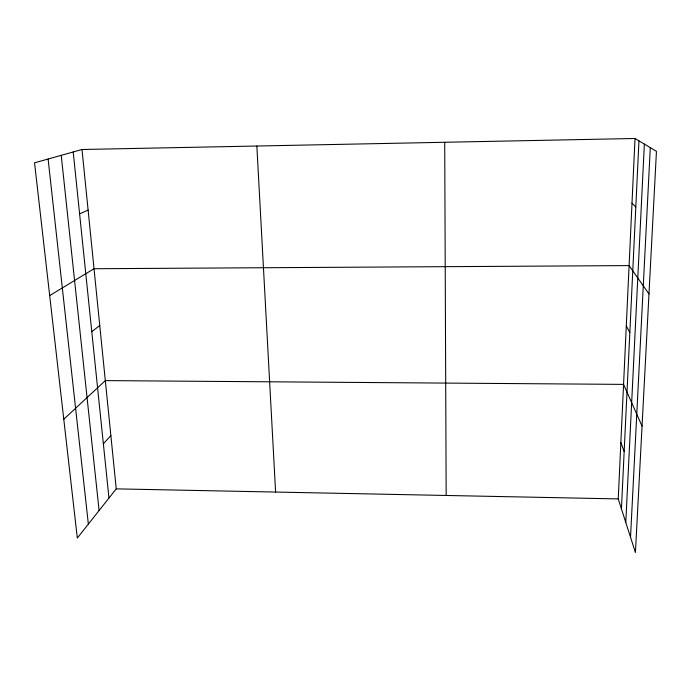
<?xml version="1.0" encoding="UTF-8"?>
<svg xmlns="http://www.w3.org/2000/svg" width="691" height="691" viewBox="0 0 691 691"><rect width="100%" height="100%" fill="white"/><g stroke="black" fill="none" stroke-linecap="round" stroke-linejoin="round"><path stroke-width="1.04" d="M635.012 138.485L656.45 151.346L635.426 552.515L618.238 498.911L635.012 138.485L81.996 149.506L34.55 162.834L77.323 538.056L116.243 488.865L81.996 149.506M621.434 508.878L638.959 140.852M625.778 522.431L644.357 144.091M630.529 537.244L650.291 147.649M103.365 443.812L110.862 435.58M63.779 419.238L105.317 380.603L623.567 384.386L642.051 426.122M91.773 331.671L99.763 325.539M49.683 295.593L94.028 268.73L629.095 265.594L648.979 293.969M79.603 213.856L88.111 210.081M116.243 488.865L618.238 498.911M632.006 203.128L635.806 206.989M626.288 325.971L629.829 332.509M620.863 442.594L624.172 451.491M48.111 159.025L88.362 524.106M61.231 155.337L99.098 510.528M73.211 151.977L108.971 498.056M256.853 146.026L275.605 492.052M444.71 142.277L446.161 495.464"/></g></svg>
